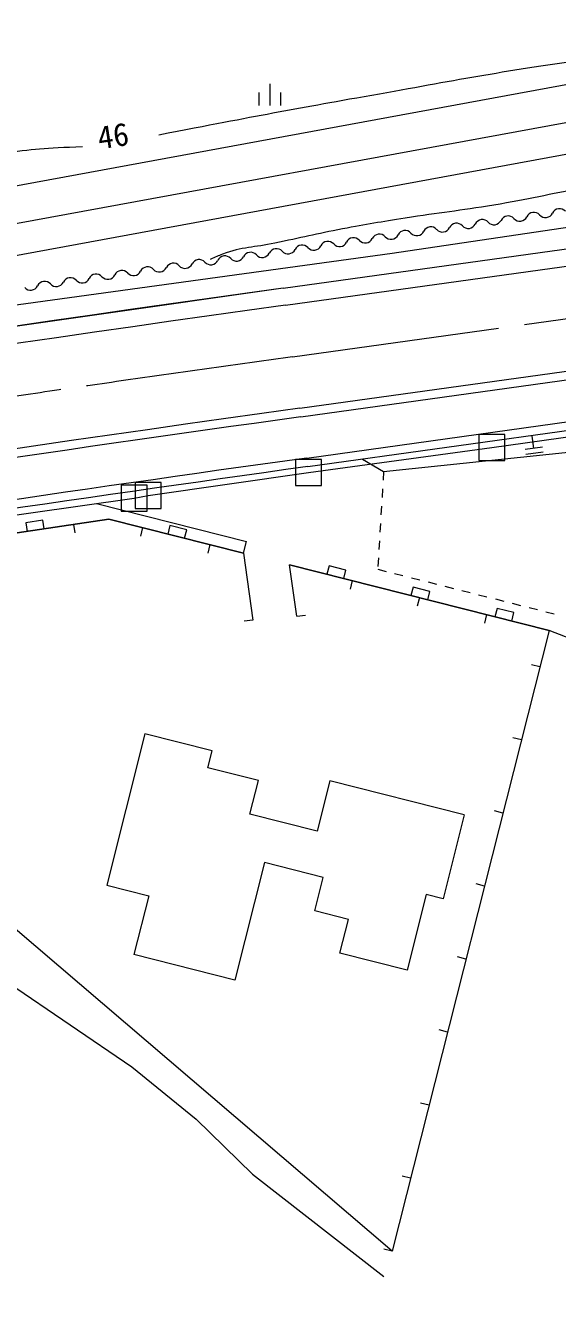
# Model space of a CAD drawing. Units: millimetres, scale not verified. Extents: x -1410926 to 2976274, y -4077725 to 380000.
# Drawn here: x 464432 to 495130, y 240648 to 314049 of the extents above; entities that cross this region are included whole.
import ezdxf
from ezdxf.enums import TextEntityAlignment as Align

# ---------------------------------------------------------------- set-up
doc = ezdxf.new("R2010")
doc.units = ezdxf.units.MM
doc.header["$LTSCALE"] = 1000
doc.linetypes.add('CHAIN', pattern=[18.5, 12, -1.5, 3.5, -1.5])
for name, color, linetype, lineweight in [('M-BGD', 7, 'Continuous', 13), ('M-BMK', 2, 'CHAIN', 13), ('M-BMK-ROW', 30, 'Continuous', 13), ('M-STR-STRC', 7, 'Continuous', 13)]:
    doc.layers.add(name, color=color, linetype=linetype, lineweight=lineweight)
doc.styles.add('ＭＳ ゴシック', font='')
doc.styles.get('ＭＳ ゴシック').set_extended_font_data('MS Gothic')

msp = doc.modelspace()

# ---------------------------------------------------------------- linework, layer by layer
at = {"layer": 'M-BGD'}
for p, q in [((454995, 303169), (512130, 313674)), ((455367, 301051), (512516, 311558)), ((478547, 309429), (478547, 310679)), ((455679, 299279), (512839, 309788)), ((477922, 309429), (477922, 310179)), ((479172, 309429), (479172, 310179)), ((479293, 298895), (503547, 302266)), ((480325, 291466), (504580, 294838)), ((480656, 289089), (504910, 292460)), ((480725, 288594), (504979, 291965)), ((493760, 289652), (493660, 290347)), ((494256, 289724), (493264, 289581)), ((494299, 289426), (493306, 289283)), ((478852, 288839), (478852, 288838)), ((485091, 288312), (485062, 287813)), ((485032, 287314), (485003, 286815)), ((468522, 286468), (477178, 284279)), ((484973, 286316), (484944, 285817)), ((465444, 285501), (464455, 285354)), ((464455, 285354), (464529, 284859)), ((465518, 285007), (465444, 285501)), ((467212, 285259), (467286, 284764)), ((471189, 285072), (471067, 284587)), ((472766, 285189), (472643, 284704)), ((473736, 284944), (472766, 285189)), ((473613, 284459), (473736, 284944)), ((484914, 285318), (484884, 284818)), ((475067, 284091), (474945, 283606)), ((477006, 283601), (477178, 284279)), ((484855, 284319), (484825, 283820)), ((494641, 279141), (479674, 282926)), ((481948, 282867), (481825, 282382)), ((482917, 282622), (481948, 282867)), ((482795, 282137), (482917, 282622)), ((484757, 282672), (485242, 282550)), ((484796, 283321), (484766, 282822)), ((483279, 282014), (483157, 281530)), ((485727, 282427), (486212, 282304)), ((486696, 282182), (487181, 282059)), ((487666, 281937), (488150, 281814)), ((486795, 281641), (486673, 281156)), ((487765, 281396), (486795, 281641)), ((487642, 280911), (487765, 281396)), ((488635, 281692), (489120, 281569)), ((489605, 281446), (490089, 281324)), ((490574, 281201), (491059, 281079)), ((487157, 281034), (487035, 280549)), ((491643, 280415), (491520, 279931)), ((491544, 280956), (492028, 280833)), ((492612, 280170), (491643, 280415)), ((492513, 280711), (492998, 280588)), ((493483, 280466), (493967, 280343)), ((477543, 279738), (477048, 279669)), ((480087, 279955), (480582, 280024)), ((491035, 280053), (490913, 279568)), ((492489, 279685), (492612, 280170)), ((494452, 280221), (494937, 280098)), ((494108, 277034), (493623, 277157)), ((493042, 272820), (492557, 272943)), ((491977, 268606), (491492, 268729)), ((489749, 268509), (488523, 263662)), ((490911, 264392), (490426, 264515)), ((489845, 260178), (489360, 260301)), ((488780, 255964), (488295, 256086)), ((487714, 251750), (487229, 251872)), ((486648, 247536), (486163, 247658)), ((485583, 243322), (485098, 243444))]:
    msp.add_line(p, q, dxfattribs=at)
for points in [[(513364, 304955), (495838, 302412), (485593, 300887), (442329, 294954)], [(479293, 298895), (425256, 291164), (346584, 276901), (310333, 269460), (292619, 265997), (283208, 264752), (275683, 263801), (272071, 263504)], [(483873, 289032), (485091, 288312), (526257, 292612), (524375, 278931), (517899, 274504), (511662, 273597), (507453, 274167), (494641, 279141)], [(477006, 283601), (469250, 285562), (450905, 282831), (442825, 282483)], [(450905, 282831), (469250, 285562), (477006, 283601), (477543, 279738)], [(480087, 279955), (479674, 282926), (494641, 279141), (485583, 243322)], [(485583, 243322), (455994, 268618), (441118, 275575)], [(489749, 268509), (481993, 270470), (481257, 267562), (477379, 268543), (477870, 270482), (474961, 271217), (475206, 272187), (471328, 273167), (469122, 264442), (471546, 263829), (470688, 260436)], [(488523, 263662), (487553, 263907), (486450, 259544), (482572, 260525), (483062, 262464), (481123, 262954), (481614, 264893), (478221, 265751), (476504, 258965), (470688, 260436)], [(463458, 258801), (470560, 253953), (474274, 250932), (477527, 247776), (485110, 241855)]]:
    msp.add_lwpolyline(points, dxfattribs=at)
for centre, radius, start, end in [((782674, -1884125), 2193600, 101.6122, 101.6122), ((493760, 302815), 452, 41.88978, 154.17972), ((494433, 303418), 452, 221.88978, 334.17972), ((495246, 303024), 452, 41.88978, 154.17972), ((487819, 301976), 452, 41.88978, 154.17972), ((489305, 302186), 452, 41.88978, 154.17972), ((489977, 302789), 452, 221.88978, 334.17972), ((490790, 302395), 452, 41.88978, 154.17972), ((491462, 302998), 452, 221.88978, 334.17972), ((492275, 302605), 452, 41.88978, 154.17972), ((492947, 303208), 452, 221.88978, 334.17972), ((483363, 301347), 452, 41.88978, 154.17972), ((484036, 301950), 452, 221.88978, 334.17972), ((484849, 301557), 452, 41.88978, 154.17972), ((485521, 302160), 452, 221.88978, 334.17972), ((486334, 301766), 452, 41.88978, 154.17972), ((487006, 302369), 452, 221.88978, 334.17972), ((488492, 302579), 452, 221.88978, 334.17972), ((477422, 300508), 452, 41.88978, 154.17972), ((478908, 300718), 452, 41.88978, 154.17972), ((479580, 301321), 452, 221.88978, 334.17972), ((480393, 300928), 452, 41.88978, 154.17972), ((481065, 301531), 452, 221.88978, 334.17972), ((481878, 301137), 452, 41.88978, 154.17972), ((482551, 301740), 452, 221.88978, 334.17972), ((472967, 299879), 452, 41.88978, 154.17972), ((473639, 300483), 452, 221.88978, 334.17972), ((474452, 300089), 452, 41.88978, 154.17972), ((475124, 300692), 452, 221.88978, 334.17972), ((475937, 300299), 452, 41.88978, 154.17972), ((476609, 300902), 452, 221.88978, 334.17972), ((478095, 301111), 452, 221.88978, 334.17972), ((467025, 299041), 452, 41.88978, 154.17972), ((468511, 299251), 452, 41.88978, 154.17972), ((469183, 299854), 452, 221.88978, 334.17972), ((469996, 299460), 452, 41.88978, 154.17972), ((470668, 300063), 452, 221.88978, 334.17972), ((471481, 299670), 452, 41.88978, 154.17972), ((472154, 300273), 452, 221.88978, 334.17972), ((782674, -1884125), 2204000, 97.9119, 101.6122), ((464727, 299225), 452, 221.88978, 334.17972), ((465540, 298831), 452, 41.88978, 154.17972), ((466212, 299434), 452, 221.88978, 334.17972), ((467698, 299644), 452, 221.88978, 334.17972), ((782674, -1884125), 2196500, 97.9119, 99.04849), ((782674, -1884125), 2194100, 97.9119, 100.04743), ((782674, -1884125), 2193600, 97.9119, 100.04743)]:
    msp.add_arc(centre, radius, start, end, dxfattribs=at)
for points, knots in [([(472130, 307743), (478070, 308889), (479603, 309185), (484407, 310030), (489194, 310873), (491864, 311429), (496683, 312064), (498792, 312342), (500009, 312217), (502106, 312581), (504480, 312993), (505796, 313301), (508155, 313797), (508536, 313877), (508740, 314049), (509128, 314013), (509337, 313994), (509452, 313942), (509636, 313844), (509947, 313679), (510030, 313487), (510229, 313166)], [0, 0, 0, 0, 1, 1, 1, 2, 2, 2, 3, 3, 3, 4, 4, 4, 5, 5, 5, 6, 6, 6, 7, 7, 7, 7]), ([(443260, 303082), (450136, 304100), (452023, 304294), (457568, 305455), (459718, 305905), (460883, 306367), (463059, 306675), (464871, 306931), (465538, 306977), (467727, 307064)], [0, 0, 0, 0, 1, 1, 1, 2, 2, 2, 3, 3, 3, 3]), ([(511077, 307324), (508867, 306817), (508294, 306690), (506505, 306308), (504032, 305778), (502651, 305450), (500156, 305037), (498790, 304811), (498002, 304850), (496635, 304638), (494601, 304323), (493484, 304017), (491454, 303680), (489461, 303350), (488332, 303249), (486337, 302930), (484926, 302705), (484134, 302584), (482731, 302310), (481197, 302011), (480345, 301806), (478815, 301483), (477641, 301235), (476929, 301280), (475809, 300848), (475526, 300739), (475414, 300705), (475094, 300546)], [0, 0, 0, 0, 1, 1, 1, 2, 2, 2, 3, 3, 3, 4, 4, 4, 5, 5, 5, 6, 6, 6, 7, 7, 7, 8, 8, 8, 9, 9, 9, 9])]:
    msp.add_open_spline(points, degree=3, knots=knots, dxfattribs=at)
at = {"layer": 'M-BMK'}
msp.add_line((479844, 294933), (504098, 298304), dxfattribs=at)
msp.add_arc((782674, -1884125), 2200000, 97.9119, 101.6122, dxfattribs=at)
at = {"layer": 'M-BMK-ROW'}
for p, q in [((492082, 290450), (490582, 290450)), ((490582, 290450), (490582, 288950)), ((492082, 288950), (492082, 290450)), ((481504, 289011), (480004, 289011)), ((480004, 289011), (480004, 287511)), ((481504, 287511), (481504, 289011)), ((490582, 288950), (492082, 288950)), ((471455, 287530), (469955, 287530)), ((469955, 287530), (469955, 286030)), ((472266, 287675), (470766, 287675)), ((470766, 287675), (470766, 286175)), ((471455, 286030), (471455, 287530)), ((472266, 286175), (472266, 287675)), ((480004, 287511), (481504, 287511)), ((469955, 286030), (471455, 286030)), ((470766, 286175), (472266, 286175))]:
    msp.add_line(p, q, dxfattribs=at)
msp.add_lwpolyline([(407120, 273294), (412924, 274709), (422622, 277047), (426465, 278266), (427856, 278665), (429809, 279235), (432210, 280012), (432069, 280892), (440768, 282312), (442003, 282521), (443438, 282727), (451789, 284006), (453242, 284251), (459428, 285162), (461604, 285481), (470705, 286780), (471516, 286925), (480754, 288261), (491332, 289700), (505211, 291640)], dxfattribs=at)
at = {"layer": 'M-STR-STRC'}
for p, q in [((479431, 297905), (503685, 301276)), ((480257, 291962), (504511, 295333))]:
    msp.add_line(p, q, dxfattribs=at)
for radius in [2203000, 2197000]:
    msp.add_arc((782674, -1884125), radius, 97.9119, 101.6122, dxfattribs=at)

# ---------------------------------------------------------------- texts
at = {"layer": 'M-BGD', "style": 'ＭＳ ゴシック'}
msp.add_text('46', height=1320, rotation=8.699, dxfattribs=at).set_placement((468761, 306502), align=Align.BOTTOM_LEFT)

doc.saveas('drawing.dxf')
